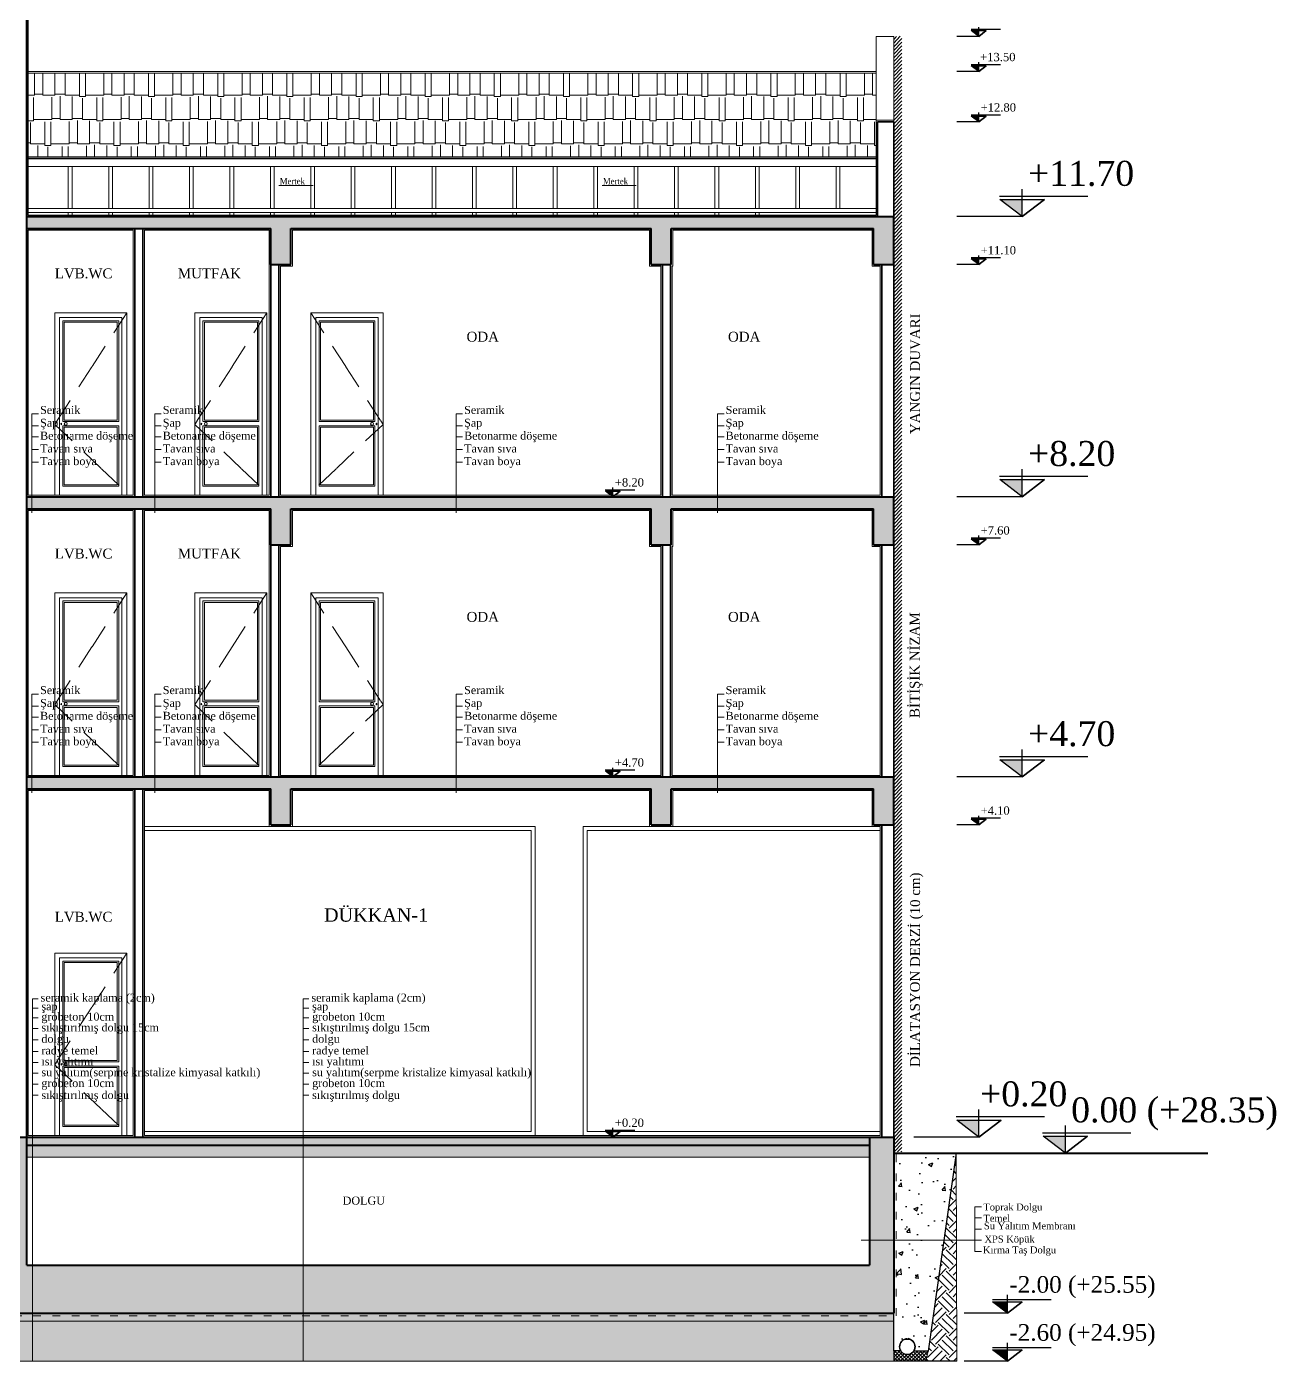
# Model space of a CAD drawing. Header units: centimetres. Extents: x 14449 to 53524, y -19051 to -10746.
# Drawn here: x 18303.6 to 18693.8, y -17255.3 to -16838.4 of the extents above; entities that cross this region are included whole.
import ezdxf

# ---------------------------------------------------------------- set-up
doc = ezdxf.new("R2010")
doc.units = ezdxf.units.CM
for name, pattern in [('ACAD_ISO03W100', [30, 12, -18]), ('DOT', [6.35, 0, -6.35]), ('IZDUSUM1', [20, 7.5, -5, 7.5, 0])]:
    doc.linetypes.add(name, pattern=pattern)
for name, color, linetype, lineweight in [('İNCE', 8, 'Continuous', 5), ('malzeme cizgisi', 242, 'Continuous', 20), ('P-TEFRİŞ', 253, 'Continuous', 5), ('P-ÖLÇÜ İÇ', 243, 'Continuous', 0), ('rtm-duv tugla', 22, 'Continuous', 35), ('rtm-izdusum-üst ince', 8, 'IZDUSUM1', 5), ('rtm-kesit katmanı-04', 33, 'Continuous', 25), ('rtm-kesit katmanı-05', 153, 'Continuous', 20), ('rtm-kesit katmanı-06', 136, 'Continuous', 15), ('rtm-mhl-yazı-malzeme', 7, 'Continuous', 13), ('rtm-sembol kot yazı', 7, 'Continuous', 20), ('rtm-sembol malzeme cizgisi', 242, 'Continuous', 20), ('rtm-sıva', 252, 'Continuous', 15), ('rtm-tarama-betonarme', 51, 'Continuous', 13), ('rtm-tas_betonarme', 50, 'Continuous', 40)]:
    doc.layers.add(name, color=color, linetype=linetype, lineweight=lineweight)
doc.layers.add('KOT', color=1, linetype='Continuous')
doc.layers.add('Tarama', color=7, linetype='Continuous')
doc.styles.add('times new roman_1_18', font='times.ttf', dxfattribs={"height": 0.2})
doc.styles.add('VAZ-OLCU', font='times.ttf', dxfattribs={"height": 60})
doc.styles.add('ölçü', font='times.ttf', dxfattribs={"height": 10})

# ---------------------------------------------------------------- blocks, each defined once
blk = doc.blocks.new('gfsdhfdjfg')
at = {"layer": 'malzeme cizgisi'}
for points in [[(-6256, -2123), (-6256, -1670.1)], [(-6256, -1670.1), (-6248.9, -1670.1)], [(-6256, -1681.9), (-6248.9, -1681.9)], [(-6256, -1693.8), (-6248.9, -1693.8)], [(-6256, -1707.2), (-6248.9, -1707.2)], [(-6256, -1721.4), (-6248.9, -1721.4)], [(-6256, -1736), (-6248.9, -1736)], [(-6256, -1749.6), (-6248.9, -1749.6)], [(-6256, -1763.2), (-6248.9, -1763.2)], [(-6256, -1776.9), (-6248.9, -1776.9)], [(-6256, -1790.5), (-6248.9, -1790.5)]]:
    blk.add_lwpolyline(points, dxfattribs=at)
at = {"layer": 'rtm-mhl-yazı-malzeme', "linetype": 'Continuous', "lineweight": 0, "style": 'times new roman_1_18'}
for s, p in [(' seramik kaplama (2cm)', (-6249.5, -1673.7)), ('şap', (-6244.8, -1684.6)), ('sıkıştırılmış dolgu 15cm', (-6244.8, -1710.9)), ('grobeton 10cm', (-6244.8, -1697.4)), ('dolgu', (-6244.8, -1725.1)), ('radye temel ', (-6244.8, -1739.7)), ('ısı yalıtımı', (-6244.8, -1753.3)), ('su yalıtım(serpme kristalize kimyasal katkılı)', (-6244.8, -1766.9)), ('grobeton 10cm', (-6244.8, -1780.5)), ('sıkıştırılmış dolgu ', (-6244.8, -1795.4))]:
    blk.add_text(s, height=10, dxfattribs=at).set_placement(p)
blk = doc.blocks.new('kotson')
at = {"layer": 'KOT'}
blk.add_hatch(color=256, dxfattribs=at).paths.add_polyline_path([(0.3, 13.6), (18, 0), (18, 13.6)])
for p, q in [((18, 0), (18, 21.9)), ((70, 16), (0, 16)), ((18, 0), (0.3, 13.6)), ((0.3, 13.6), (35.6, 13.6)), ((35.6, 13.6), (18, 0)), ((18, 0), (35.6, 13.6)), ((18, 0), (18, 13.6)), ((18, 0), (-33.7, 0))]:
    blk.add_line(p, q, dxfattribs=at)

msp = doc.modelspace()

# ---------------------------------------------------------------- hatches: boundary and pattern name
at = {"layer": 'İNCE'}
h = msp.add_hatch(dxfattribs=at)
h.set_pattern_fill('TRIANG', color=256, scale=0.25)
h.set_pattern_definition([(60, (11701.5415, -14646.9064), (-1.190625, 2.062223), [1.190625, -1.190625]), (120, (11701.5415, -14646.9064), (-2.38125, 1e-09), [1.190625, -1.190625]), (0, (11700.9462, -14645.8753), (1.190625, 2.062223), [1.190625, -1.190625])])
h.paths.add_polyline_path([(18566.82, -17191.5), (18566.82, -17187.75), (18303.64, -17187.75), (18303.64, -17191.5)])
at = {"layer": 'İNCE', "linetype": 'Continuous', "lineweight": -3}
h = msp.add_hatch(dxfattribs=at)
h.set_pattern_fill('AR-CONC', scale=0.075, style=0)
h.set_pattern_definition([(50, (-1699.02, 4310.446), (13.66385, -1.1954314), [1.42875, -15.71625]), (355, (-1699.02, 4310.446), (-2.6432566, 14.3292634), [1.143, -12.573044]), (100.451445, (-1697.881, 4310.346), (11.0205935, 13.1338314), [1.2142507, -13.3567683]), (46.1842, (-1699.02, 4314.256), (20.330928, -3.153175), [2.143125, -23.574375]), (96.63556, (-1697.325, 4313.993), (17.80531, 18.55696), [1.821377, -20.03517]), (351.18415, (-1699.02, 4314.256), (17.80531, 18.55696), [1.714498, -18.85948]), (21, (-1697.115, 4313.304), (11.3710793, -7.66989), [1.42875, -15.71625]), (326, (-1697.115, 4313.304), (4.635152, 13.8140975), [1.143, -12.573]), (71.451445, (-1696.167, 4312.664), (16.0062314, 6.1442077), [1.2142507, -13.356745]), (37.5, (-1699.0196, 4310.446), (0.23164524, 6.3416279), [0, -12.4206, 0, -12.7635, 0, -12.620625]), (7.5, (-1699.0196, 4310.446), (5.0114747, 7.5135431), [0, -7.2771, 0, -12.13485, 0, -4.810125]), (327.5, (-1703.268, 4310.446), (10.1692946, -0.4296558), [0, -4.7625, 0, -14.859, 0, -19.71675]), (317.5, (-1705.173, 4310.446), (11.1096886, 1.9069868), [0, -6.19125, 0, -9.8679, 0, -14.00175])])
edge = h.paths.add_edge_path()
edge.add_line((18585.1, -17252.06), (18580.59, -17252.06))
edge.add_arc((18578.58, -17250.71), 2.42, 325.9817, 360)
edge.add_arc((18578.58, -17250.71), 2.42, 360, 540)
edge.add_arc((18578.58, -17250.71), 2.42, 540, 572.8035)
edge.add_line((18576.54, -17252.02), (18574.36, -17252.02))
edge.add_line((18574.36, -17252.02), (18574.33, -17212.7))
edge.add_line((18574.33, -17212.7), (18574.32, -17190.25))
edge.add_line((18574.32, -17190.25), (18593.84, -17190.25))
edge.add_line((18593.84, -17190.25), (18590.4, -17214.61))
edge.add_line((18590.4, -17214.61), (18585.1, -17252.06))
h = msp.add_hatch(dxfattribs=at)
h.set_pattern_fill('EARTH', scale=0.75, angle=45, style=0)
h.set_pattern_definition([(45, (-1699.0196, 4322.946), (5e-16, 6.7351921), [4.7625, -4.7625]), (45, (-1700.2825, 4324.209), (5e-16, 6.7351921), [4.7625, -4.7625]), (45, (-1701.5453, 4325.4717), (5e-16, 6.7351921), [4.7625, -4.7625]), (135, (-1701.5453, 4326.3136), (-6.7351921, 5e-16), [4.7625, -4.7625]), (135, (-1700.2825, 4327.5765), (-6.7351921, 5e-16), [4.7625, -4.7625]), (135, (-1699.0196, 4328.8393), (-6.7351921, 5e-16), [4.7625, -4.7625])])
h.paths.add_polyline_path([(18594.04, -17255.25), (18584.41, -17255.25), (18585.1, -17252.06), (18588.88, -17225.33), (18593.84, -17190.25)])
at = {"layer": 'İNCE'}
h = msp.add_hatch(dxfattribs=at)
h.set_pattern_fill('TRIANG', color=256, scale=0.25)
h.set_pattern_definition([(60, (13674.9254, -13163.0076), (-1.190625, 2.062223), [1.190625, -1.190625]), (120, (13674.9254, -13163.0076), (-2.38125, 1e-09), [1.190625, -1.190625]), (0, (13674.3301, -13161.9764), (1.190625, 2.062223), [1.190625, -1.190625])])
h.paths.add_polyline_path([(18574.32, -17242.75), (18574.32, -17240.25), (17802.68, -17240.25), (17802.68, -17242.75)])
h = msp.add_hatch(dxfattribs=at)
h.set_pattern_fill('GRAVEL', color=256, scale=0.375)
h.set_pattern_definition([(228.012788, (11391.4712, -14648.6314), (-76.200000006, -85.724999995), [1.281455, -126.864314]), (184.969741, (11390.6139, -14649.5839), (114.299999955, 9.525000543), [2.199018, -217.702683]), (132.510447, (11388.42317, -14649.7744), (95.25000004, -104.774999963), [1.550556, -153.50521]), (267.273689, (11384.7084, -14652.15564), (9.52500002, 190.5), [2.002517, -198.24914]), (292.833654, (11384.61317, -14654.1559), (-47.625000004, 114.299999998), [1.963626, -194.399279]), (357.273689, (11385.37517, -14655.96564), (-190.5, 9.52500002), [2.002517, -198.24914]), (37.6942405, (11387.3754, -14656.0609), (-123.824999995, -95.250000007), [2.648226, -262.174182]), (72.2553284, (11389.4709, -14654.44164), (66.675000018, 209.549999994), [2.500198, -247.519712]), (121.4295656, (11390.2329, -14652.0604), (-76.20000001, 123.824999993), [2.009299, -198.920796]), (175.236358, (11389.1852, -14650.3459), (104.775, -9.52500002), [2.293925, -112.402264]), (222.397438, (11386.89917, -14650.1554), (-114.299999996, -104.775000004), [2.966542, -293.687897]), (138.814075, (11394.1382, -14652.2509), (-66.675, 57.15), [1.012517, -100.239622]), (171.4692344, (11393.37617, -14651.58414), (123.825000003, -19.049999978), [1.926307, -190.704896]), (225, (11391.471, -14651.2984), (-1e-15, -9.525), [1.347035, -12.123349]), (203.19859, (11390.8044, -14650.1554), (47.625, 19.05), [0.725405, -71.814834]), (291.80141, (11390.1377, -14650.4411), (-9.525, 28.575), [1.025871, -50.267824]), (30.963757, (11390.5187, -14651.3936), (28.575, 19.05), [1.666199, -53.873618]), (161.56505, (11391.9474, -14650.5364), (19.05, -9.525), [1.204827, -28.915868]), (16.38954, (11384.61317, -14650.44114), (95.25, 28.575), [1.68783, -167.0956]), (70.346176, (11386.2324, -14649.9649), (-38.100000003, -104.775), [1.415996, -140.183309]), (293.19859, (11391.9474, -14648.6314), (-19.05, 47.625), [1.4508, -71.089438]), (343.61046, (11392.5189, -14649.9649), (-95.250000002, 28.574999993), [1.68783, -167.0956]), (339.443955, (11384.6132, -14656.3466), (-47.625, 19.05), [1.627632, -79.754004]), (294.775141, (11386.13717, -14656.91814), (-47.625000057, 104.774999974), [1.36377, -135.013475]), (66.80141, (11392.0427, -14658.1564), (19.05, 47.625), [1.4508, -71.089438]), (17.354025, (11392.61417, -14656.8229), (-123.824999998, -38.10000001), [1.596685, -158.07141]), (69.443955, (11387.3754, -14658.1564), (-19.05, -47.625), [0.813816, -80.56782]), (101.309932, (11391.4712, -14658.1564), (-9.525, 38.1), [0.48568, -48.082481]), (165.963757, (11391.376, -14657.6801), (28.575, -9.525), [1.963626, -37.308955]), (186.009006, (11389.4709, -14657.2039), (95.25, 9.525000005), [1.819751, -180.155118]), (303.690068, (11390.5187, -14652.251), (-9.525, 19.05), [1.373715, -32.969161]), (353.1572266, (11391.28067, -14653.3939), (161.925000001, -19.049999992), [2.398338, -237.435034]), (60.945396, (11393.6619, -14653.6796), (-38.1, -66.675), [0.980656, -97.085221]), (90, (11394.138, -14652.822), (-9.525, 9.525), [0.5715, -8.9535]), (120.256437, (11389.2804, -14656.91814), (38.099999995, -66.675), [1.323251, -131.002278]), (48.012787, (11388.6137, -14655.77514), (76.200000006, 85.724999994), [2.562911, -125.582858]), (0, (11390.328, -14653.87), (9.525, 9.525), [2.4765, -7.0485]), (325.3048465, (11392.80467, -14653.87014), (95.250000036, -66.67499995), [1.506036, -149.097438]), (254.054604, (11394.0429, -14654.7274), (-9.525, -38.1), [1.386859, -67.956188]), (207.6459754, (11393.6619, -14656.0609), (-180.975000007, -95.249999987), [2.258044, -223.546742]), (175.426079, (11391.66167, -14657.10864), (-123.825, 9.525), [2.38886, -236.496924])])
h.paths.add_polyline_path([(18574.32, -17255.25), (18574.32, -17242.75), (17802.68, -17242.75), (17802.68, -17255.25)])
at = {"layer": 'rtm-kesit katmanı-05'}
h = msp.add_hatch(dxfattribs=at)
h.set_pattern_fill('AR-RSHKE', color=256, scale=0.025, style=0)
h.set_pattern_definition([(0, (7686.374, -14055.614), (16.1925, 7.62), [3.81, -3.175, 4.445, -1.905, 5.715, -2.54]), (0, (7690.184, -14055.297), (16.1925, 7.62), [3.175, -12.065, 2.54, -3.81]), (0, (7697.804, -14056.0905), (16.1925, 7.62), [1.905, -19.685]), (90, (7686.3737, -14055.614), (-5.3975, 7.62), [7.3025, -23.1775]), (90, (7690.1837, -14055.614), (-5.3975, 7.62), [7.14375, -23.33625]), (90, (7693.3587, -14055.614), (-5.3975, 7.62), [6.6675, -23.8125]), (90, (7697.8037, -14056.0905), (-5.3975, 7.62), [7.3025, -23.1775]), (90, (7699.7087, -14056.0905), (-5.3975, 7.62), [7.3025, -23.1775]), (90, (7705.4237, -14055.614), (-5.3975, 7.62), [6.985, -23.495])])
h.paths.add_polyline_path([(18568.82, -16879.09), (18568.82, -16867.62), (18568.82, -16852.9), (18304.14, -16852.9), (18304.14, -16879.09)])
at = {"layer": 'rtm-sıva'}
h = msp.add_hatch(dxfattribs=at)
h.set_pattern_fill('ANSI31', color=256, scale=0.25, angle=1.2051)
h.set_pattern_definition([(46.20512, (10038.7606, -14828.5353), (-0.57294627, 0.54933745), [])])
h.paths.add_polyline_path([(18574.32, -16841.46), (18576.82, -16841.41), (18576.82, -17189.84), (18574.32, -17189.78)])
at = {"layer": 'rtm-tarama-betonarme'}
h = msp.add_hatch(dxfattribs=at)
h.set_pattern_fill('ANSI33', color=256, scale=0.375, style=0)
h.set_pattern_definition([(45, (11294.3612, -15038.0294), (-1.683798, 1.683798), []), (45, (11296.045, -15038.0294), (-1.683798, 1.683798), [1.190625, -0.5953125])])
h.paths.add_polyline_path([(18574.32, -16897.75), (18303.64, -16897.75), (18303.64, -16901.5), (18379.89, -16901.5), (18379.89, -16912.75), (18386.14, -16912.75), (18386.14, -16901.5), (18498.61, -16901.5), (18498.61, -16912.75), (18504.86, -16912.75), (18504.86, -16901.5), (18568.07, -16901.5), (18568.07, -16912.75), (18574.32, -16912.75)])
h = msp.add_hatch(dxfattribs=at)
h.set_pattern_fill('ANSI33', color=256, scale=0.375, style=0)
h.set_pattern_definition([(45, (11294.3612, -15125.5294), (-1.683798, 1.683798), []), (45, (11296.045, -15125.5294), (-1.683798, 1.683798), [1.190625, -0.5953125])])
h.paths.add_polyline_path([(18574.32, -16985.25), (18303.64, -16985.25), (18303.64, -16989), (18379.89, -16989), (18379.89, -17000.25), (18386.14, -17000.25), (18386.14, -16989), (18498.61, -16989), (18498.61, -17000.25), (18504.86, -17000.25), (18504.86, -16989), (18568.07, -16989), (18568.07, -17000.25), (18574.32, -17000.25)])
h = msp.add_hatch(dxfattribs=at)
h.set_pattern_fill('ANSI33', color=256, scale=0.375, style=0)
h.set_pattern_definition([(45, (11294.3612, -15213.0294), (-1.683798, 1.683798), []), (45, (11296.045, -15213.0294), (-1.683798, 1.683798), [1.190625, -0.5953125])])
h.paths.add_polyline_path([(18574.32, -17072.75), (18303.64, -17072.75), (18303.64, -17076.5), (18379.89, -17076.5), (18379.89, -17087.75), (18386.14, -17087.75), (18386.14, -17076.5), (18498.61, -17076.5), (18498.61, -17087.75), (18504.86, -17087.75), (18504.86, -17076.5), (18568.07, -17076.5), (18568.07, -17087.75), (18574.32, -17087.75)])
h = msp.add_hatch(dxfattribs=at)
h.set_pattern_fill('ANSI33', color=256, scale=0.375, style=0)
h.set_pattern_definition([(45, (10232.4942, -15141.765), (-1.683798, 1.683798), []), (45, (10234.178, -15141.765), (-1.683798, 1.683798), [1.190625, -0.5953125])])
h.paths.add_polyline_path([(18574.32, -17185.25), (18566.82, -17185.25), (18566.82, -17225.25), (18303.64, -17225.25), (18303.64, -17185.25), (18296.14, -17185.25), (18296.14, -17225.25), (18140.14, -17225.25), (18140.14, -17185.25), (18132.64, -17185.25), (18132.64, -17225.25), (18081.39, -17225.25), (18081.39, -17185.25), (18073.89, -17185.25), (18073.89, -17225.25), (17810.18, -17225.25), (17810.18, -17185.25), (17802.68, -17185.25), (17802.68, -17240.25), (18574.32, -17240.25)])
h = msp.add_hatch(dxfattribs=at)
h.set_pattern_fill('ANSI33', color=256, scale=0.375, style=0)
h.set_pattern_definition([(45, (11701.5415, -14646.9064), (-1.683798, 1.683798), []), (45, (11703.2253, -14646.9064), (-1.683798, 1.683798), [1.190625, -0.5953125])])
h.paths.add_polyline_path([(18566.82, -17187.75), (18566.82, -17185.25), (18303.64, -17185.25), (18303.64, -17187.75)])
at = {"layer": 'Tarama'}
h = msp.add_hatch(dxfattribs=at)
h.set_pattern_fill('ANSI37', scale=0.25, style=0)
h.set_pattern_definition([(45, (-6812.334, 28077.8109), (-0.561266008, 0.561266008), []), (135, (-6812.334, 28077.8109), (-0.561266008, -0.561266008), [])])
edge = h.paths.add_edge_path()
edge.add_arc((18578.54, -17250.71), 2.42, 270, 327.1965)
edge.add_line((18580.58, -17252.03), (18585.06, -17252.03))
edge.add_line((18585.06, -17252.03), (18584.4, -17255.25))
edge.add_line((18584.4, -17255.25), (18578.54, -17255.25))
edge.add_line((18578.54, -17255.25), (18578.54, -17253.14))
edge = h.paths.add_edge_path()
edge.add_line((18574.32, -17252.03), (18576.51, -17252.03))
edge.add_arc((18578.54, -17250.71), 2.42, 212.8035, 270)
edge.add_line((18578.54, -17253.14), (18578.54, -17255.25))
edge.add_line((18578.54, -17255.25), (18574.32, -17255.25))
edge.add_line((18574.32, -17255.25), (18574.32, -17252.03))

# ---------------------------------------------------------------- linework, layer by layer
at = {"layer": 'İNCE', "color": 7, "linetype": 'Continuous', "lineweight": -3, "elevation": -2.19}
msp.add_lwpolyline([(18585.1, -17252.06), (18580.59, -17252.06, 0.149533), (18581, -17250.71, 1), (18576.16, -17250.71, 0.144118), (18576.54, -17252.02), (18574.36, -17252.02), (18574.32, -17190.25), (18574.32, -17190.25), (18574.32, -17190.25), (18593.84, -17190.25)], format="xyb", close=True, dxfattribs=at)
at = {"layer": 'malzeme cizgisi'}
for p, q in [((18307.32, -16959.37, -2.19), (18305.29, -16959.37, -2.19)), ((18305.29, -16959.37, -2.19), (18305.29, -16990.25, -2.19)), ((18345.63, -16959.37, -2.19), (18343.6, -16959.37, -2.19)), ((18343.6, -16959.37, -2.19), (18343.6, -16990.25, -2.19)), ((18439.72, -16959.37, -2.19), (18437.69, -16959.37, -2.19)), ((18437.69, -16959.37, -2.19), (18437.69, -16990.25, -2.19)), ((18521.35, -16959.37, -2.19), (18519.31, -16959.37, -2.19)), ((18519.31, -16959.37, -2.19), (18519.31, -16990.25, -2.19)), ((18307.32, -16963.12, -2.19), (18305.29, -16963.12, -2.19)), ((18345.63, -16963.12, -2.19), (18343.6, -16963.12, -2.19)), ((18439.72, -16963.12, -2.19), (18437.69, -16963.12, -2.19)), ((18521.35, -16963.12, -2.19), (18519.31, -16963.12, -2.19)), ((18305.29, -16966.53, -2.19), (18307.32, -16966.53, -2.19)), ((18343.6, -16966.53, -2.19), (18345.63, -16966.53, -2.19)), ((18437.69, -16966.53, -2.19), (18439.72, -16966.53, -2.19)), ((18519.31, -16966.53, -2.19), (18521.35, -16966.53, -2.19)), ((18305.29, -16970.48, -2.19), (18307.32, -16970.48, -2.19)), ((18343.6, -16970.48, -2.19), (18345.63, -16970.48, -2.19)), ((18437.69, -16970.48, -2.19), (18439.72, -16970.48, -2.19)), ((18519.31, -16970.48, -2.19), (18521.35, -16970.48, -2.19)), ((18305.29, -16974.43, -2.19), (18307.32, -16974.43, -2.19)), ((18343.6, -16974.43, -2.19), (18345.63, -16974.43, -2.19)), ((18437.69, -16974.43, -2.19), (18439.72, -16974.43, -2.19)), ((18519.31, -16974.43, -2.19), (18521.35, -16974.43, -2.19)), ((18307.32, -17046.87, -2.19), (18305.29, -17046.87, -2.19)), ((18305.29, -17046.87, -2.19), (18305.29, -17077.75, -2.19)), ((18345.63, -17046.87, -2.19), (18343.6, -17046.87, -2.19)), ((18343.6, -17046.87, -2.19), (18343.6, -17077.75, -2.19)), ((18439.72, -17046.87, -2.19), (18437.69, -17046.87, -2.19)), ((18437.69, -17046.87, -2.19), (18437.69, -17077.75, -2.19)), ((18521.35, -17046.87, -2.19), (18519.31, -17046.87, -2.19)), ((18519.31, -17046.87, -2.19), (18519.31, -17077.75, -2.19)), ((18307.32, -17050.62, -2.19), (18305.29, -17050.62, -2.19)), ((18345.63, -17050.62, -2.19), (18343.6, -17050.62, -2.19)), ((18439.72, -17050.62, -2.19), (18437.69, -17050.62, -2.19)), ((18521.35, -17050.62, -2.19), (18519.31, -17050.62, -2.19)), ((18305.29, -17054.03, -2.19), (18307.32, -17054.03, -2.19)), ((18343.6, -17054.03, -2.19), (18345.63, -17054.03, -2.19)), ((18437.69, -17054.03, -2.19), (18439.72, -17054.03, -2.19)), ((18519.31, -17054.03, -2.19), (18521.35, -17054.03, -2.19)), ((18305.29, -17057.98, -2.19), (18307.32, -17057.98, -2.19)), ((18343.6, -17057.98, -2.19), (18345.63, -17057.98, -2.19)), ((18437.69, -17057.98, -2.19), (18439.72, -17057.98, -2.19)), ((18519.31, -17057.98, -2.19), (18521.35, -17057.98, -2.19)), ((18305.29, -17061.93, -2.19), (18307.32, -17061.93, -2.19)), ((18343.6, -17061.93, -2.19), (18345.63, -17061.93, -2.19)), ((18437.69, -17061.93, -2.19), (18439.72, -17061.93, -2.19)), ((18519.31, -17061.93, -2.19), (18521.35, -17061.93, -2.19)), ((18599.67, -17220.97, -2.19), (18599.67, -17206.97, -2.19)), ((18599.67, -17206.97, -2.19), (18601.79, -17206.97, -2.19)), ((18599.67, -17210.47, -2.19), (18601.79, -17210.47, -2.19)), ((18599.67, -17213.97, -2.19), (18601.79, -17213.97, -2.19)), ((18564.17, -17217.47, -2.19), (18599.67, -17217.47, -2.19)), ((18599.67, -17217.47, -2.19), (18601.79, -17217.47, -2.19)), ((18599.67, -17220.97, -2.19), (18601.79, -17220.97, -2.19))]:
    msp.add_line(p, q, dxfattribs=at)
at = {"layer": 'P-ÖLÇÜ İÇ', "color": 7, "elevation": -2.19}
msp.add_lwpolyline([(18594.04, -17255.25), (18584.41, -17255.25), (18585.1, -17252.06), (18593.84, -17190.25), (18593.84, -17190.25)], close=True, dxfattribs=at)
at = {"layer": 'rtm-duv tugla'}
for p, q in [((18569.32, -16897.75, -2.19), (18569.32, -16868.12, -2.19)), ((18569.32, -16868.12, -2.19), (18574.32, -16868.12, -2.19)), ((18574.32, -16868.12, -2.19), (18574.32, -16897.75, -2.19)), ((18337.39, -16901.5, -2.19), (18337.39, -16985.25, -2.19)), ((18339.89, -16901.5, -2.19), (18339.89, -16985.25, -2.19)), ((18379.89, -16912.75, -2.19), (18379.89, -16985.25, -2.19)), ((18382.39, -16912.75, -2.19), (18382.39, -16985.25, -2.19)), ((18502.14, -16912.75, -2.19), (18502.14, -16985.25, -2.19)), ((18504.64, -16912.75, -2.19), (18504.64, -16985.25, -2.19)), ((18570.57, -16912.75, -2.19), (18570.57, -16985.25, -2.19)), ((18574.32, -16912.75, -2.19), (18574.32, -16985.25, -2.19)), ((18337.39, -16989, -2.19), (18337.39, -17072.75, -2.19)), ((18339.89, -16989, -2.19), (18339.89, -17072.75, -2.19)), ((18379.89, -17000.25, -2.19), (18379.89, -17072.75, -2.19)), ((18382.39, -17000.25, -2.19), (18382.39, -17072.75, -2.19)), ((18502.14, -17000.25, -2.19), (18502.14, -17072.75, -2.19)), ((18504.64, -17000.25, -2.19), (18504.64, -17072.75, -2.19)), ((18570.57, -17000.25, -2.19), (18570.57, -17072.75, -2.19)), ((18574.32, -17000.25, -2.19), (18574.32, -17072.75, -2.19)), ((18337.39, -17076.5, -2.19), (18337.39, -17185.25, -2.19)), ((18339.89, -17076.5, -2.19), (18339.89, -17185.25, -2.19)), ((18570.57, -17087.75, -2.19), (18570.57, -17185.25, -2.19)), ((18574.32, -17087.75, -2.19), (18574.32, -17185.25, -2.19))]:
    msp.add_line(p, q, dxfattribs=at)
at = {"layer": 'rtm-izdusum-üst ince', "lineweight": 9, "elevation": -2.19}
for points in [[(18334.89, -16927.75), (18312.39, -16962.65), (18334.89, -16984)], [(18378.64, -16927.75), (18356.14, -16962.65), (18378.64, -16984)], [(18392.39, -16927.75), (18414.89, -16962.65), (18392.39, -16984)], [(18334.89, -17015.25), (18312.39, -17050.15), (18334.89, -17071.5)], [(18378.64, -17015.25), (18356.14, -17050.15), (18378.64, -17071.5)], [(18392.39, -17015.25), (18414.89, -17050.15), (18392.39, -17071.5)], [(18334.89, -17127.75), (18312.39, -17162.65), (18334.89, -17184)]]:
    msp.add_lwpolyline(points, dxfattribs=at)
at = {"layer": 'rtm-kesit katmanı-04', "lineweight": 20}
for p, q in [((18304.14, -16852.4, -2.19), (18568.82, -16852.4, -2.19)), ((18304.14, -16852.9, -2.19), (18568.82, -16852.9, -2.19)), ((18304.14, -16882.12, -2.19), (18568.82, -16882.12, -2.19))]:
    msp.add_line(p, q, dxfattribs=at)
at = {"layer": 'rtm-kesit katmanı-04', "lineweight": 30}
for p, q in [((18304.14, -16879.09, -2.19), (18568.82, -16879.09, -2.19)), ((18304.14, -16879.62, -2.19), (18568.82, -16879.62, -2.19))]:
    msp.add_line(p, q, dxfattribs=at)
at = {"layer": 'rtm-kesit katmanı-04', "lineweight": 9}
for p, q in [((18313.92, -16929.27, -2.19), (18313.92, -16984.75, -2.19)), ((18313.92, -16929.27, -2.19), (18333.36, -16929.27, -2.19)), ((18333.36, -16929.27, -2.19), (18333.36, -16984.75, -2.19)), ((18357.67, -16929.27, -2.19), (18357.67, -16984.75, -2.19)), ((18357.67, -16929.27, -2.19), (18377.11, -16929.27, -2.19)), ((18377.11, -16929.27, -2.19), (18377.11, -16984.75, -2.19)), ((18413.36, -16929.27, -2.19), (18393.92, -16929.27, -2.19)), ((18393.92, -16929.27, -2.19), (18393.92, -16984.75, -2.19)), ((18413.36, -16929.27, -2.19), (18413.36, -16984.75, -2.19)), ((18313.92, -17016.77, -2.19), (18313.92, -17072.25, -2.19)), ((18313.92, -17016.77, -2.19), (18333.36, -17016.77, -2.19)), ((18333.36, -17016.77, -2.19), (18333.36, -17072.25, -2.19)), ((18357.67, -17016.77, -2.19), (18357.67, -17072.25, -2.19)), ((18357.67, -17016.77, -2.19), (18377.11, -17016.77, -2.19)), ((18377.11, -17016.77, -2.19), (18377.11, -17072.25, -2.19)), ((18413.36, -17016.77, -2.19), (18393.92, -17016.77, -2.19)), ((18393.92, -17016.77, -2.19), (18393.92, -17072.25, -2.19)), ((18413.36, -17016.77, -2.19), (18413.36, -17072.25, -2.19)), ((18313.92, -17129.27, -2.19), (18313.92, -17184.75, -2.19)), ((18313.92, -17129.27, -2.19), (18333.36, -17129.27, -2.19)), ((18333.36, -17129.27, -2.19), (18333.36, -17184.75, -2.19))]:
    msp.add_line(p, q, dxfattribs=at)
at = {"layer": 'rtm-kesit katmanı-04', "lineweight": 20, "elevation": -2.19}
msp.add_lwpolyline([(18568.82, -16867.62), (18568.82, -16841.44), (18574.32, -16841.44), (18574.32, -16868.12)], dxfattribs=at)
at = {"layer": 'rtm-kesit katmanı-04', "lineweight": 9, "elevation": -2.19}
for points in [[(18334.89, -16984.75), (18334.89, -16927.75), (18312.39, -16927.75), (18312.39, -16984.75)], [(18378.64, -16984.75), (18378.64, -16927.75), (18356.14, -16927.75), (18356.14, -16984.75)], [(18392.39, -16984.75), (18392.39, -16927.75), (18414.89, -16927.75), (18414.89, -16984.75)], [(18334.89, -17072.25), (18334.89, -17015.25), (18312.39, -17015.25), (18312.39, -17072.25)], [(18378.64, -17072.25), (18378.64, -17015.25), (18356.14, -17015.25), (18356.14, -17072.25)], [(18392.39, -17072.25), (18392.39, -17015.25), (18414.89, -17015.25), (18414.89, -17072.25)], [(18334.89, -17184.75), (18334.89, -17127.75), (18312.39, -17127.75), (18312.39, -17184.75)]]:
    msp.add_lwpolyline(points, dxfattribs=at)
at = {"layer": 'rtm-kesit katmanı-05'}
for p, q in [((18316.63, -16895.25, -2.19), (18316.63, -16882.12, -2.19)), ((18317.81, -16882.12, -2.19), (18317.81, -16895.25, -2.19)), ((18329.25, -16895.25, -2.19), (18329.25, -16882.12, -2.19)), ((18330.42, -16882.12, -2.19), (18330.42, -16895.25, -2.19)), ((18341.87, -16895.25, -2.19), (18341.87, -16882.12, -2.19)), ((18343.04, -16882.12, -2.19), (18343.04, -16895.25, -2.19)), ((18354.48, -16895.25, -2.19), (18354.48, -16882.12, -2.19)), ((18355.66, -16882.12, -2.19), (18355.66, -16895.25, -2.19)), ((18367.1, -16895.25, -2.19), (18367.1, -16882.12, -2.19)), ((18368.28, -16882.12, -2.19), (18368.28, -16895.25, -2.19)), ((18379.72, -16895.25, -2.19), (18379.72, -16882.12, -2.19)), ((18380.89, -16882.12, -2.19), (18380.89, -16895.25, -2.19)), ((18392.34, -16895.25, -2.19), (18392.34, -16882.12, -2.19)), ((18393.51, -16882.12, -2.19), (18393.51, -16895.25, -2.19)), ((18404.95, -16895.25, -2.19), (18404.95, -16882.12, -2.19)), ((18406.13, -16882.12, -2.19), (18406.13, -16895.25, -2.19)), ((18417.57, -16895.25, -2.19), (18417.57, -16882.12, -2.19)), ((18418.75, -16882.12, -2.19), (18418.75, -16895.25, -2.19)), ((18430.19, -16895.25, -2.19), (18430.19, -16882.12, -2.19)), ((18431.36, -16882.12, -2.19), (18431.36, -16895.25, -2.19)), ((18442.8, -16895.25, -2.19), (18442.8, -16882.12, -2.19)), ((18443.98, -16882.12, -2.19), (18443.98, -16895.25, -2.19)), ((18455.42, -16895.25, -2.19), (18455.42, -16882.12, -2.19)), ((18456.6, -16882.12, -2.19), (18456.6, -16895.25, -2.19)), ((18468.04, -16895.25, -2.19), (18468.04, -16882.12, -2.19)), ((18469.22, -16882.12, -2.19), (18469.22, -16895.25, -2.19)), ((18480.66, -16895.25, -2.19), (18480.66, -16882.12, -2.19)), ((18481.83, -16882.12, -2.19), (18481.83, -16895.25, -2.19)), ((18493.27, -16895.25, -2.19), (18493.27, -16882.12, -2.19)), ((18494.45, -16882.12, -2.19), (18494.45, -16895.25, -2.19)), ((18505.89, -16895.25, -2.19), (18505.89, -16882.12, -2.19)), ((18507.07, -16882.12, -2.19), (18507.07, -16895.25, -2.19)), ((18518.51, -16895.25, -2.19), (18518.51, -16882.12, -2.19)), ((18519.69, -16882.12, -2.19), (18519.69, -16895.25, -2.19)), ((18531.13, -16895.25, -2.19), (18531.13, -16882.12, -2.19)), ((18532.3, -16882.12, -2.19), (18532.3, -16895.25, -2.19)), ((18543.74, -16895.25, -2.19), (18543.74, -16882.12, -2.19)), ((18544.92, -16882.12, -2.19), (18544.92, -16895.25, -2.19)), ((18556.36, -16895.25, -2.19), (18556.36, -16882.12, -2.19)), ((18557.54, -16882.12, -2.19), (18557.54, -16895.25, -2.19)), ((18316.63, -16897.75, -2.19), (18316.63, -16896.5, -2.19)), ((18317.81, -16896.5, -2.19), (18317.81, -16897.75, -2.19)), ((18329.25, -16897.75, -2.19), (18329.25, -16896.5, -2.19)), ((18330.42, -16896.5, -2.19), (18330.42, -16897.75, -2.19)), ((18341.87, -16897.75, -2.19), (18341.87, -16896.5, -2.19)), ((18343.04, -16896.5, -2.19), (18343.04, -16897.75, -2.19)), ((18354.48, -16897.75, -2.19), (18354.48, -16896.5, -2.19)), ((18355.66, -16896.5, -2.19), (18355.66, -16897.75, -2.19)), ((18367.1, -16897.75, -2.19), (18367.1, -16896.5, -2.19)), ((18368.28, -16896.5, -2.19), (18368.28, -16897.75, -2.19)), ((18379.72, -16897.75, -2.19), (18379.72, -16896.5, -2.19)), ((18380.89, -16896.5, -2.19), (18380.89, -16897.75, -2.19)), ((18392.34, -16897.75, -2.19), (18392.34, -16896.5, -2.19)), ((18393.51, -16896.5, -2.19), (18393.51, -16897.75, -2.19)), ((18404.95, -16897.75, -2.19), (18404.95, -16896.5, -2.19)), ((18406.13, -16896.5, -2.19), (18406.13, -16897.75, -2.19)), ((18417.57, -16897.75, -2.19), (18417.57, -16896.5, -2.19)), ((18418.75, -16896.5, -2.19), (18418.75, -16897.75, -2.19)), ((18430.19, -16897.75, -2.19), (18430.19, -16896.5, -2.19)), ((18431.36, -16896.5, -2.19), (18431.36, -16897.75, -2.19)), ((18442.8, -16897.75, -2.19), (18442.8, -16896.5, -2.19)), ((18443.98, -16896.5, -2.19), (18443.98, -16897.75, -2.19)), ((18455.42, -16897.75, -2.19), (18455.42, -16896.5, -2.19)), ((18456.6, -16896.5, -2.19), (18456.6, -16897.75, -2.19)), ((18468.04, -16897.75, -2.19), (18468.04, -16896.5, -2.19)), ((18469.22, -16896.5, -2.19), (18469.22, -16897.75, -2.19)), ((18480.66, -16897.75, -2.19), (18480.66, -16896.5, -2.19)), ((18481.83, -16896.5, -2.19), (18481.83, -16897.75, -2.19)), ((18493.27, -16897.75, -2.19), (18493.27, -16896.5, -2.19)), ((18494.45, -16896.5, -2.19), (18494.45, -16897.75, -2.19)), ((18505.89, -16897.75, -2.19), (18505.89, -16896.5, -2.19)), ((18507.07, -16896.5, -2.19), (18507.07, -16897.75, -2.19)), ((18518.51, -16897.75, -2.19), (18518.51, -16896.5, -2.19)), ((18519.69, -16896.5, -2.19), (18519.69, -16897.75, -2.19)), ((18531.13, -16897.75, -2.19), (18531.13, -16896.5, -2.19)), ((18532.3, -16896.5, -2.19), (18532.3, -16897.75, -2.19))]:
    msp.add_line(p, q, dxfattribs=at)
at = {"layer": 'rtm-kesit katmanı-05', "lineweight": 9}
for p, q in [((18314.92, -16963.08, -2.19), (18332.36, -16963.08, -2.19)), ((18314.95, -16961.75, -2.19), (18332.36, -16961.75, -2.19)), ((18358.67, -16963.08, -2.19), (18376.11, -16963.08, -2.19)), ((18358.7, -16961.75, -2.19), (18376.11, -16961.75, -2.19)), ((18412.33, -16961.75, -2.19), (18394.92, -16961.75, -2.19)), ((18412.36, -16963.08, -2.19), (18394.92, -16963.08, -2.19)), ((18314.92, -17050.58, -2.19), (18332.36, -17050.58, -2.19)), ((18314.95, -17049.25, -2.19), (18332.36, -17049.25, -2.19)), ((18358.67, -17050.58, -2.19), (18376.11, -17050.58, -2.19)), ((18358.7, -17049.25, -2.19), (18376.11, -17049.25, -2.19)), ((18412.33, -17049.25, -2.19), (18394.92, -17049.25, -2.19)), ((18412.36, -17050.58, -2.19), (18394.92, -17050.58, -2.19)), ((18314.92, -17163.08, -2.19), (18332.36, -17163.08, -2.19)), ((18314.95, -17161.75, -2.19), (18332.36, -17161.75, -2.19))]:
    msp.add_line(p, q, dxfattribs=at)
at = {"layer": 'rtm-kesit katmanı-05', "lineweight": 9, "elevation": -2.19}
for points in [[(18332.36, -16961.75), (18332.36, -16930.27), (18314.92, -16930.27)], [(18314.92, -16930.27), (18314.92, -16961.75)], [(18376.11, -16961.75), (18376.11, -16930.27), (18358.67, -16930.27)], [(18358.67, -16930.27), (18358.67, -16961.75)], [(18394.92, -16961.75), (18394.92, -16930.27), (18412.36, -16930.27)], [(18412.36, -16930.27), (18412.36, -16961.75)], [(18314.92, -16963.08), (18314.92, -16981.97), (18332.36, -16981.97), (18332.36, -16963.08)], [(18331.91, -16963.53), (18315.37, -16963.53), (18315.37, -16981.53), (18331.91, -16981.53), (18331.91, -16963.53)], [(18358.67, -16963.08), (18358.67, -16981.97), (18376.11, -16981.97), (18376.11, -16963.08)], [(18375.66, -16963.53), (18359.12, -16963.53), (18359.12, -16981.53), (18375.66, -16981.53), (18375.66, -16963.53)], [(18412.36, -16963.08), (18412.36, -16981.97), (18394.92, -16981.97), (18394.92, -16963.08)], [(18395.37, -16963.53), (18411.91, -16963.53), (18411.91, -16981.53), (18395.37, -16981.53), (18395.37, -16963.53)], [(18332.36, -17049.25), (18332.36, -17017.77), (18314.92, -17017.77)], [(18314.92, -17017.77), (18314.92, -17049.25)], [(18376.11, -17049.25), (18376.11, -17017.77), (18358.67, -17017.77)], [(18358.67, -17017.77), (18358.67, -17049.25)], [(18394.92, -17049.25), (18394.92, -17017.77), (18412.36, -17017.77)], [(18412.36, -17017.77), (18412.36, -17049.25)], [(18314.92, -17050.58), (18314.92, -17069.47), (18332.36, -17069.47), (18332.36, -17050.58)], [(18331.91, -17051.03), (18315.37, -17051.03), (18315.37, -17069.03), (18331.91, -17069.03), (18331.91, -17051.03)], [(18358.67, -17050.58), (18358.67, -17069.47), (18376.11, -17069.47), (18376.11, -17050.58)], [(18375.66, -17051.03), (18359.12, -17051.03), (18359.12, -17069.03), (18375.66, -17069.03), (18375.66, -17051.03)], [(18412.36, -17050.58), (18412.36, -17069.47), (18394.92, -17069.47), (18394.92, -17050.58)], [(18395.37, -17051.03), (18411.91, -17051.03), (18411.91, -17069.03), (18395.37, -17069.03), (18395.37, -17051.03)], [(18332.36, -17161.75), (18332.36, -17130.27), (18314.92, -17130.27)], [(18314.92, -17130.27), (18314.92, -17161.75)], [(18314.92, -17163.08), (18314.92, -17181.97), (18332.36, -17181.97), (18332.36, -17163.08)], [(18331.91, -17163.53), (18315.37, -17163.53), (18315.37, -17181.53), (18331.91, -17181.53), (18331.91, -17163.53)]]:
    msp.add_lwpolyline(points, dxfattribs=at)
for points in [[(18315.37, -16930.72), (18315.37, -16961.3), (18331.91, -16961.3), (18331.91, -16930.72), (18315.37, -16930.72)], [(18359.12, -16930.72), (18359.12, -16961.3), (18375.66, -16961.3), (18375.66, -16930.72), (18359.12, -16930.72)], [(18411.91, -16930.72), (18411.91, -16961.3), (18395.37, -16961.3), (18395.37, -16930.72), (18411.91, -16930.72)], [(18315.37, -17018.22), (18315.37, -17048.8), (18331.91, -17048.8), (18331.91, -17018.22), (18315.37, -17018.22)], [(18359.12, -17018.22), (18359.12, -17048.8), (18375.66, -17048.8), (18375.66, -17018.22), (18359.12, -17018.22)], [(18411.91, -17018.22), (18411.91, -17048.8), (18395.37, -17048.8), (18395.37, -17018.22), (18411.91, -17018.22)], [(18315.37, -17130.72), (18315.37, -17161.3), (18331.91, -17161.3), (18331.91, -17130.72), (18315.37, -17130.72)]]:
    msp.add_lwpolyline(points, close=True, dxfattribs=at)
at = {"layer": 'rtm-kesit katmanı-06', "elevation": -2.19}
for points in [[(18303.9, -16895.25), (18569.11, -16895.25)], [(18303.9, -16896.5), (18569.11, -16896.5)]]:
    msp.add_lwpolyline(points, dxfattribs=at)
at = {"layer": 'rtm-kesit katmanı-06', "lineweight": 9}
for centre in [(18315.81, -16962.42, -2.19), (18359.56, -16962.42, -2.19), (18411.47, -16962.42, -2.19), (18315.81, -17049.92, -2.19), (18359.56, -17049.92, -2.19), (18411.47, -17049.92, -2.19), (18315.81, -17162.42, -2.19)]:
    msp.add_circle(centre, 0.446, dxfattribs=at)
at = {"layer": 'rtm-kesit katmanı-06', "lineweight": 9, "extrusion": (0, 0, -1)}
for centre in [(18314.43, -16962.49, -2.19), (18358.18, -16962.49, -2.19), (18314.43, -17049.99, -2.19), (18358.18, -17049.99, -2.19), (18314.43, -17162.49, -2.19)]:
    msp.add_ellipse(centre, major_axis=(0, 0.233), ratio=0.398742, start_param=3.141593, end_param=9.424778, dxfattribs=at)
at = {"layer": 'rtm-kesit katmanı-06', "lineweight": 9}
for centre in [(18412.85, -16962.49, -2.19), (18412.85, -17049.99, -2.19)]:
    msp.add_ellipse(centre, major_axis=(0, 0.233), ratio=0.398742, start_param=3.141593, end_param=9.424778, dxfattribs=at)
at = {"layer": 'rtm-sembol malzeme cizgisi', "elevation": -2.19}
for points in [[(18393.05, -16888.07), (18382.36, -16888.07)], [(18493.94, -16888.07), (18483.26, -16888.07)]]:
    msp.add_lwpolyline(points, dxfattribs=at)
at = {"layer": 'rtm-sıva'}
for p, q in [((18303.64, -17191.5, -2.19), (18566.82, -17191.5, -2.19)), ((17802.68, -17242.75, -2.19), (18574.32, -17242.75, -2.19)), ((18574.32, -17255.25, -2.19), (18574.32, -17240.25, -2.19)), ((17802.68, -17255.25, -2.19), (18574.32, -17255.25, -2.19))]:
    msp.add_line(p, q, dxfattribs=at)
at = {"layer": 'rtm-sıva', "elevation": -2.19}
for points in [[(17802.68, -16867.62), (17808.18, -16867.62), (17808.18, -16897.25), (18073.39, -16897.25), (18073.39, -16814.5), (18060.89, -16814.5), (18060.89, -16804.75), (18064.39, -16804.75), (18064.39, -16809.75), (18313.14, -16809.75), (18313.14, -16804.75), (18316.64, -16804.75), (18316.64, -16814.5), (18304.14, -16814.5), (18304.14, -16897.25), (18568.82, -16897.25), (18568.82, -16867.62), (18574.32, -16867.62)], [(18340.39, -17184.75), (18462.39, -17184.75), (18462.39, -17088.24), (18340.39, -17088.25)], [(18340.39, -17183.5), (18461.14, -17183.5), (18461.14, -17089.49), (18340.39, -17089.5)], [(18570.07, -17184.75), (18477.39, -17184.75), (18477.39, -17088.24), (18570.07, -17088.25)], [(18570.07, -17183.5), (18478.64, -17183.5), (18478.64, -17089.49), (18570.07, -17089.5)]]:
    msp.add_lwpolyline(points, dxfattribs=at)
for points in [[(18304.14, -16902), (18336.89, -16902), (18336.89, -16984.75), (18304.14, -16984.75)], [(18340.39, -16984.75), (18379.39, -16984.75), (18379.39, -16902), (18340.39, -16902)], [(18382.89, -16984.75), (18382.89, -16913.25), (18386.64, -16913.25), (18386.64, -16902), (18498.11, -16902), (18498.11, -16913.25), (18501.64, -16913.25), (18501.64, -16984.75)], [(18505.14, -16984.75), (18570.07, -16984.75), (18570.07, -16913.25), (18567.57, -16913.25), (18567.57, -16902), (18505.36, -16902), (18505.36, -16913.25), (18505.14, -16913.25)], [(18304.14, -16989.5), (18336.89, -16989.5), (18336.89, -17072.25), (18304.14, -17072.25)], [(18340.39, -17072.25), (18379.39, -17072.25), (18379.39, -16989.5), (18340.39, -16989.5)], [(18382.89, -17072.25), (18382.89, -17000.75), (18386.64, -17000.75), (18386.64, -16989.5), (18498.11, -16989.5), (18498.11, -17000.75), (18501.64, -17000.75), (18501.64, -17072.25)], [(18505.14, -17072.25), (18570.07, -17072.25), (18570.07, -17000.75), (18567.57, -17000.75), (18567.57, -16989.5), (18505.36, -16989.5), (18505.36, -17000.75), (18505.14, -17000.75)], [(18304.14, -17077), (18336.89, -17077), (18336.89, -17184.75), (18304.14, -17184.75)], [(18340.39, -17077), (18379.39, -17077), (18379.39, -17088.25), (18386.64, -17088.25), (18386.64, -17077), (18498.11, -17077), (18498.11, -17088.24), (18505.36, -17088.25), (18505.36, -17077), (18567.57, -17077), (18567.57, -17088.25), (18570.07, -17088.25), (18570.07, -17184.75), (18340.39, -17184.75)]]:
    msp.add_lwpolyline(points, close=True, dxfattribs=at)
at = {"layer": 'rtm-sıva', "color": 3, "linetype": 'ACAD_ISO03W100', "ltscale": 0.2, "elevation": -2.19}
msp.add_lwpolyline([(17801.68, -17190.25), (17801.68, -17241), (18575.09, -17241.01), (18575.09, -17190.25)], dxfattribs=at)
at = {"layer": 'rtm-tas_betonarme'}
for p, q in [((18303.64, -17225.25, -2.19), (18303.64, -16814, -2.19)), ((18303.64, -16897.75, -2.19), (18574.32, -16897.75, -2.19)), ((18574.32, -16912.75, -2.19), (18574.32, -16897.75, -2.19)), ((18303.64, -16901.5, -2.19), (18379.89, -16901.5, -2.19)), ((18379.89, -16912.75, -2.19), (18379.89, -16901.5, -2.19)), ((18386.14, -16901.5, -2.19), (18498.61, -16901.5, -2.19)), ((18386.14, -16912.75, -2.19), (18386.14, -16901.5, -2.19)), ((18498.61, -16912.75, -2.19), (18498.61, -16901.5, -2.19)), ((18504.86, -16901.5, -2.19), (18568.07, -16901.5, -2.19)), ((18504.86, -16912.75, -2.19), (18504.86, -16901.5, -2.19)), ((18568.07, -16912.75, -2.19), (18568.07, -16901.5, -2.19)), ((18379.89, -16912.75, -2.19), (18386.14, -16912.75, -2.19)), ((18498.61, -16912.75, -2.19), (18504.86, -16912.75, -2.19)), ((18568.07, -16912.75, -2.19), (18574.32, -16912.75, -2.19)), ((18303.64, -16985.25, -2.19), (18574.32, -16985.25, -2.19)), ((18574.32, -17000.25, -2.19), (18574.32, -16985.25, -2.19)), ((18303.64, -16989, -2.19), (18379.89, -16989, -2.19)), ((18379.89, -17000.25, -2.19), (18379.89, -16989, -2.19)), ((18386.14, -16989, -2.19), (18498.61, -16989, -2.19)), ((18386.14, -17000.25, -2.19), (18386.14, -16989, -2.19)), ((18498.61, -17000.25, -2.19), (18498.61, -16989, -2.19)), ((18504.86, -16989, -2.19), (18568.07, -16989, -2.19)), ((18504.86, -17000.25, -2.19), (18504.86, -16989, -2.19)), ((18568.07, -17000.25, -2.19), (18568.07, -16989, -2.19)), ((18379.89, -17000.25, -2.19), (18386.14, -17000.25, -2.19)), ((18498.61, -17000.25, -2.19), (18504.86, -17000.25, -2.19)), ((18568.07, -17000.25, -2.19), (18574.32, -17000.25, -2.19)), ((18303.64, -17072.75, -2.19), (18574.32, -17072.75, -2.19)), ((18574.32, -17087.75, -2.19), (18574.32, -17072.75, -2.19)), ((18303.64, -17076.5, -2.19), (18379.89, -17076.5, -2.19)), ((18379.89, -17087.75, -2.19), (18379.89, -17076.5, -2.19)), ((18386.14, -17076.5, -2.19), (18498.61, -17076.5, -2.19)), ((18386.14, -17087.75, -2.19), (18386.14, -17076.5, -2.19)), ((18498.61, -17087.75, -2.19), (18498.61, -17076.5, -2.19)), ((18504.86, -17076.5, -2.19), (18568.07, -17076.5, -2.19)), ((18504.86, -17087.75, -2.19), (18504.86, -17076.5, -2.19)), ((18568.07, -17087.75, -2.19), (18568.07, -17076.5, -2.19)), ((18379.89, -17087.75, -2.19), (18386.14, -17087.75, -2.19)), ((18498.61, -17087.75, -2.19), (18504.86, -17087.75, -2.19)), ((18568.07, -17087.75, -2.19), (18574.32, -17087.75, -2.19)), ((18132.64, -17185.25, -2.19), (18574.32, -17185.25, -2.19)), ((18566.82, -17185.25, -2.19), (18566.82, -17225.25, -2.19)), ((18574.32, -17185.25, -2.19), (18574.32, -17240.25, -2.19)), ((18303.64, -17187.75, -2.19), (18566.82, -17187.75, -2.19)), ((18574.32, -17190.25, -2.19), (18672.41, -17190.25, -2.19)), ((18303.64, -17225.25, -2.19), (18566.82, -17225.25, -2.19)), ((17802.68, -17240.25, -2.19), (18574.32, -17240.25, -2.19))]:
    msp.add_line(p, q, dxfattribs=at)
at = {"layer": 'Tarama', "color": 7}
msp.add_line((18594.04, -17255.25, -2.19), (18574.32, -17255.25, -2.19), dxfattribs=at)
msp.add_circle((18578.58, -17250.71, -2.19), 2.42, dxfattribs=at)

# ---------------------------------------------------------------- block references
at = {"layer": 'KOT'}
for p, xscale, yscale, zscale in [((18598.5, -16841.44, -2.19), 0.13125, 0.13125, 0.13125), ((18598.5, -16852.4, -2.19), 0.13125, 0.13125, 0.13125), ((18598.5, -16868.12, -2.19), 0.13125, 0.13125, 0.13125), ((18607.35, -16897.75, -2.19), 0.39375, 0.39375, 0.39375), ((18598.5, -16912.75, -2.19), 0.13125, 0.13125, 0.13125), ((18607.35, -16985.25, -2.19), 0.39375, 0.39375, 0.39375), ((18484.29, -16985.25, -2.19), 0.13125, 0.13125, 0.13125), ((18598.5, -17000.25, -2.19), 0.13125, 0.13125, 0.13125), ((18607.35, -17072.75, -2.19), 0.39375, 0.39375, 0.39375), ((18484.29, -17072.75, -2.19), 0.13125, 0.13125, 0.13125), ((18598.5, -17087.75, -2.19), 0.13125, 0.13125, 0.13125), ((18593.87, -17185.25, -2.19), 0.39375, 0.39375, 0.39375), ((18620.83, -17190.25, -2.19), 0.39375, 0.39375, 0.39375), ((18484.29, -17185.25, -2.19), 0.13125, 0.13125, 0.13125), ((18605.14, -17240.25, -2.19), 0.2625, 0.2625, 0.2625), ((18605.14, -17255.25, -2.19), 0.2625, 0.2625, 0.2625)]:
    msp.add_blockref('kotson', p, dxfattribs=dict(at, xscale=xscale, yscale=yscale, zscale=zscale))
at = {"layer": 'P-TEFRİŞ', "linetype": 'DOT', "xscale": 0.25, "yscale": 0.25, "zscale": 0.25}
for p in [(19869.42, -16724.49, -2.19), (19953.97, -16724.49, -2.19)]:
    msp.add_blockref('gfsdhfdjfg', p, dxfattribs=at)

# ---------------------------------------------------------------- texts
at = {"layer": 'rtm-mhl-yazı-malzeme', "style": 'times new roman_1_18', "width": 0.9}
for p in [(18382.66, -16887.67, -2.19), (18483.55, -16887.67, -2.19)]:
    msp.add_text('Mertek', height=2, dxfattribs=at).set_placement(p)
at = {"layer": 'rtm-mhl-yazı-malzeme', "style": 'ölçü'}
for s, height, p in [('LVB.WC', 3.087, (18312.41, -16917.02, -2.19)), ('MUTFAK', 3.087, (18350.84, -16917.02, -2.19)), ('ODA', 3.087, (18440.97, -16936.79, -2.19)), ('ODA', 3.087, (18522.59, -16936.79, -2.19)), ('LVB.WC', 3.087, (18312.41, -17004.52, -2.19)), ('MUTFAK', 3.087, (18350.84, -17004.52, -2.19)), ('ODA', 3.087, (18440.97, -17024.29, -2.19)), ('ODA', 3.087, (18522.59, -17024.29, -2.19)), ('LVB.WC', 3.087, (18312.41, -17117.95, -2.19)), ('DOLGU', 2.5, (18402.28, -17206.31, -2.19))]:
    msp.add_text(s, height=height, dxfattribs=at).set_placement(p)
at = {"layer": 'rtm-mhl-yazı-malzeme', "lineweight": 30, "style": 'ölçü'}
for s, p in [('YANGIN DUVARI', (18582.53, -16965.66, -2.19)), ('BİTİŞİK NİZAM', (18582.4, -17054.33, -2.19)), ('DİLATASYON DERZİ (10 cm)', (18582.5, -17163.32, -2.19))]:
    msp.add_text(s, height=3.0865, rotation=89.9437, dxfattribs=at).set_placement(p)
at = {"layer": 'rtm-mhl-yazı-malzeme', "linetype": 'Continuous', "lineweight": 0, "style": 'times new roman_1_18'}
for s, p in [('Seramik', (18307.82, -16959.37, -2.19)), ('Seramik', (18346.13, -16959.37, -2.19)), ('Seramik', (18440.22, -16959.37, -2.19)), ('Seramik', (18521.85, -16959.37, -2.19)), ('Betonarme döşeme', (18307.82, -16967.4, -2.19)), ('Şap', (18307.82, -16963.38, -2.19)), ('Betonarme döşeme', (18346.13, -16967.4, -2.19)), ('Şap', (18346.13, -16963.38, -2.19)), ('Betonarme döşeme', (18440.22, -16967.4, -2.19)), ('Şap', (18440.22, -16963.38, -2.19)), ('Betonarme döşeme', (18521.85, -16967.4, -2.19)), ('Şap', (18521.85, -16963.38, -2.19)), ('Tavan sıva', (18307.82, -16971.41, -2.19)), ('Tavan sıva', (18346.13, -16971.41, -2.19)), ('Tavan sıva', (18440.22, -16971.41, -2.19)), ('Tavan sıva', (18521.85, -16971.41, -2.19)), ('Tavan boya', (18307.82, -16975.36, -2.19)), ('Tavan boya', (18346.13, -16975.36, -2.19)), ('Tavan boya', (18440.22, -16975.36, -2.19)), ('Tavan boya', (18521.85, -16975.36, -2.19)), ('Seramik', (18307.82, -17046.87, -2.19)), ('Seramik', (18346.13, -17046.87, -2.19)), ('Seramik', (18440.22, -17046.87, -2.19)), ('Seramik', (18521.85, -17046.87, -2.19)), ('Betonarme döşeme', (18307.82, -17054.9, -2.19)), ('Şap', (18307.82, -17050.88, -2.19)), ('Betonarme döşeme', (18346.13, -17054.9, -2.19)), ('Şap', (18346.13, -17050.88, -2.19)), ('Betonarme döşeme', (18440.22, -17054.9, -2.19)), ('Şap', (18440.22, -17050.88, -2.19)), ('Betonarme döşeme', (18521.85, -17054.9, -2.19)), ('Şap', (18521.85, -17050.88, -2.19)), ('Tavan sıva', (18307.82, -17058.91, -2.19)), ('Tavan sıva', (18346.13, -17058.91, -2.19)), ('Tavan sıva', (18440.22, -17058.91, -2.19)), ('Tavan sıva', (18521.85, -17058.91, -2.19)), ('Tavan boya', (18307.82, -17062.86, -2.19)), ('Tavan boya', (18346.13, -17062.86, -2.19)), ('Tavan boya', (18440.22, -17062.86, -2.19)), ('Tavan boya', (18521.85, -17062.86, -2.19))]:
    msp.add_text(s, height=2.5, dxfattribs=at).set_placement(p)
at = {"layer": 'rtm-mhl-yazı-malzeme', "lineweight": 30, "style": 'ölçü'}
msp.add_text('DÜKKAN-1', height=4.167, dxfattribs=at).set_placement((18396.46, -17117.95, -2.19))
at = {"layer": 'rtm-mhl-yazı-malzeme', "linetype": 'Continuous', "lineweight": 0, "char_height": 2.7, "attachment_point": 1, "style": 'times new roman_1_18'}
for s, width, insert in [('{\\H0.8x;Toprak Dolgu}', 75.0446, (18602.33, -17205.98, -2.19)), ('{\\H0.8x;Temel}', 107.0407, (18602.33, -17209.48, -2.19)), ('{\\H0.8x;Su Yalıtım Membranı}', 147.2309, (18602.5, -17211.87, -2.19)), ('{\\H0.8x;XPS Köpük}', 147.2309, (18602.66, -17216, -2.19)), ('\\pxt9;{\\H0.8x;Kırma Taş Dolgu}', 147.2309, (18602.19, -17219.39, -2.19))]:
    msp.add_mtext_dynamic_manual_height_columns(s, width=width, gutter_width=12.5, heights=[13.31], dxfattribs=dict(at, insert=insert))
at = {"layer": 'rtm-sembol kot yazı', "style": 'VAZ-OLCU'}
for s, height, p in [('+13.50', 2.6, (18601.3, -16849.2, -25.16)), ('+12.80', 2.6, (18601.46, -16864.92, -25.16)), ('+11.70', 7.8, (18616.25, -16888.13, -71.09)), ('+11.10', 2.6, (18601.46, -16909.54, -25.16)), ('+8.20', 7.8, (18616.25, -16975.63, -71.09)), ('+8.20', 2.6, (18487.26, -16982.04, -25.16)), ('+7.60', 2.6, (18601.46, -16997.04, -25.16)), ('+4.70', 7.8, (18616.25, -17063.13, -71.09)), ('+4.70', 2.6, (18487.26, -17069.54, -25.16)), ('+4.10', 2.6, (18601.46, -17084.54, -25.16)), ('+0.20', 7.8, (18601.27, -17175.63, -71.09)), ('0.00 (+28.35) ', 7.8, (18629.73, -17180.63, -71.09)), ('+0.20', 2.6, (18487.26, -17182.04, -25.16)), ('-2.00 (+25.55) ', 5.2, (18610.43, -17233.84, -48.13)), ('-2.60 (+24.95) ', 5.2, (18610.43, -17248.84, -48.13))]:
    msp.add_text(s, height=height, dxfattribs=at).set_placement(p)

doc.saveas('drawing.dxf')
